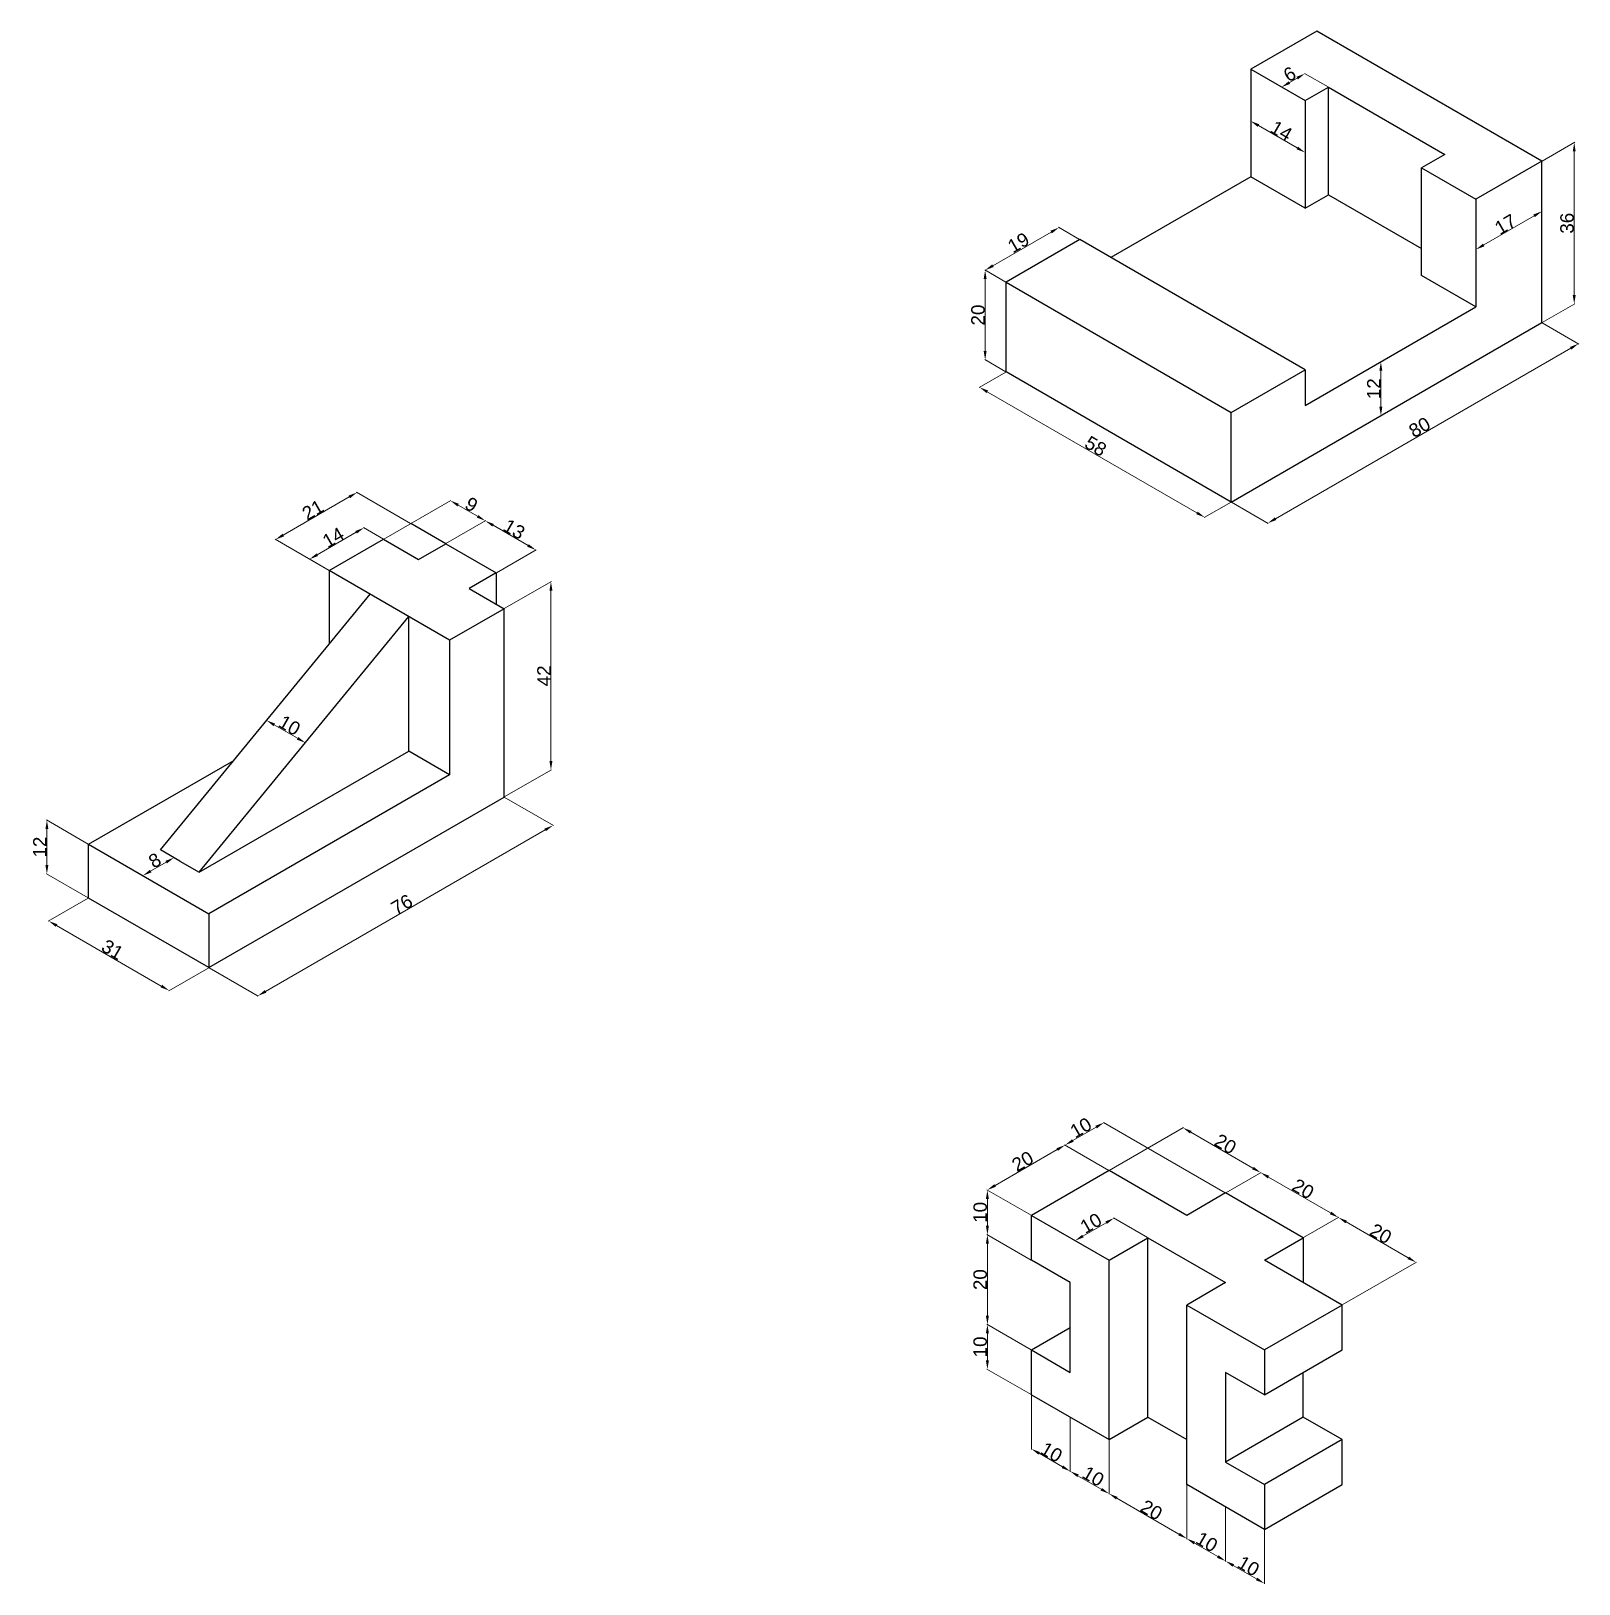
# Model space of a CAD drawing. Header units: millimetres. Extents: x -13 to 332, y -153 to 193.
import ezdxf

# ---------------------------------------------------------------- set-up
doc = ezdxf.new("R2010")
doc.units = ezdxf.units.MM
doc.header["$MEASUREMENT"] = 0
doc.layers.add('AM_5', color=3, linetype='Continuous', lineweight=15)
doc.styles.get("Standard").update_dxf_attribs({"font": 'arial.ttf'})
doc.dimstyles.new('AM_ANSI$0', dxfattribs={"dimtxt": 3, "dimasz": 2, "dimexe": 0.1, "dimexo": 0.05, "dimgap": 0.06, "dimtad": 1, "dimtoh": 1, "dimdec": 3, "dimzin": 9, "dimdsep": 46, "dimtxsty": 'Standard', "dimcen": 0, "dimclrd": 256, "dimclre": 256, "dimclrt": 2, "dimadec": 0, "dimazin": 2, "dimtp": 0.1, "dimtm": 0.1, "dimtfac": 0.71, "dimtdec": 3, "dimtofl": 0, "dimtmove": 0, "dimatfit": 3, "dimfxl": 1, "dimtolj": 1, "dimtzin": 7, "dimlwd": -1, "dimlwe": -1, "dimarcsym": 1})

# ---------------------------------------------------------------- blocks, each defined once
blk = doc.blocks.new('*D5')
at = {"layer": 'AM_5', "transparency": 16777216}
for p, q in [((-0.05, 12.03), (-9.38, 17.41)), ((-9.28, 7.36), (-9.28, 15.36)), ((-0.05, 0.03), (-9.38, 5.41))]:
    blk.add_line(p, q, dxfattribs=at)
for points in [[(-9.61, 15.36), (-8.94, 15.36), (-9.28, 17.36)], [(-9.61, 7.36), (-8.94, 7.36), (-9.28, 5.36)]]:
    blk.add_solid(points, dxfattribs=at)
at = {"layer": 'Defpoints', "color": 0, "transparency": 16777216}
for p in [(-9.28, 17.36), (0, 12), (0, 0)]:
    blk.add_point(p, dxfattribs=at)
at = {"layer": 'AM_5', "color": 2, "transparency": 16777216, "insert": (-10.84, 11.36), "char_height": 3, "attachment_point": 5, "rotation": 90}
blk.add_mtext('\\A1;12', dxfattribs=at)
blk = doc.blocks.new('*D6')
at = {"layer": 'AM_5', "transparency": 16777216}
for p, q in [((-0.05, -0.03), (-8.97, -5.18)), ((-7.14, -6.12), (16.24, -19.62)), ((26.8, -15.53), (17.88, -20.68))]:
    blk.add_line(p, q, dxfattribs=at)
for points in [[(-6.97, -5.83), (-7.31, -6.41), (-8.87, -5.12)], [(16.41, -19.33), (16.08, -19.91), (17.98, -20.62)]]:
    blk.add_solid(points, dxfattribs=at)
at = {"layer": 'Defpoints', "color": 0, "transparency": 16777216}
for p in [(0, 0), (26.85, -15.5), (17.98, -20.62)]:
    blk.add_point(p, dxfattribs=at)
at = {"layer": 'AM_5', "color": 2, "transparency": 16777216, "insert": (5.35, -11.49), "char_height": 3, "attachment_point": 5, "rotation": 330}
blk.add_mtext('\\A1;31', dxfattribs=at)
blk = doc.blocks.new('*D7')
at = {"layer": 'AM_5', "transparency": 16777216}
for p, q in [((92.71, 22.47), (103.69, 16.14)), ((39.5, -20.81), (101.85, 15.19)), ((26.9, -15.53), (37.87, -21.86))]:
    blk.add_line(p, q, dxfattribs=at)
for points in [[(101.69, 15.48), (102.02, 14.91), (103.59, 16.19)], [(39.33, -20.52), (39.67, -21.09), (37.77, -21.81)]]:
    blk.add_solid(points, dxfattribs=at)
at = {"layer": 'Defpoints', "color": 0, "transparency": 16777216}
for p in [(92.66, 22.5), (103.59, 16.19), (26.85, -15.5)]:
    blk.add_point(p, dxfattribs=at)
at = {"layer": 'AM_5', "color": 2, "transparency": 16777216, "insert": (69.88, -1.43), "char_height": 3, "attachment_point": 5, "rotation": 30}
blk.add_mtext('\\A1;76', dxfattribs=at)
blk = doc.blocks.new('*D8')
at = {"layer": 'AM_5', "transparency": 16777216}
for p, q in [((92.71, 64.53), (103.23, 70.6)), ((103.13, 30.54), (103.13, 68.54)), ((92.71, 22.53), (103.23, 28.6))]:
    blk.add_line(p, q, dxfattribs=at)
for points in [[(102.8, 68.54), (103.46, 68.54), (103.13, 70.54)], [(102.8, 30.54), (103.46, 30.54), (103.13, 28.54)]]:
    blk.add_solid(points, dxfattribs=at)
at = {"layer": 'Defpoints', "color": 0, "transparency": 16777216}
for p in [(103.13, 70.54), (92.66, 64.5), (92.66, 22.5)]:
    blk.add_point(p, dxfattribs=at)
at = {"layer": 'AM_5', "color": 2, "transparency": 16777216, "insert": (101.57, 49.54), "char_height": 3, "attachment_point": 5, "rotation": 90}
blk.add_mtext('\\A1;42', dxfattribs=at)
blk = doc.blocks.new('*D9')
at = {"layer": 'AM_5', "transparency": 16777216}
for p, q in [((79.72, 79.03), (88.6, 84.15)), ((90.23, 83.1), (98.03, 78.6)), ((90.98, 72.53), (99.86, 77.65))]:
    blk.add_line(p, q, dxfattribs=at)
for points in [[(90.4, 83.38), (90.07, 82.81), (88.5, 84.1)], [(98.19, 78.88), (97.86, 78.31), (99.76, 77.6)]]:
    blk.add_solid(points, dxfattribs=at)
at = {"layer": 'Defpoints', "color": 0, "transparency": 16777216}
for p in [(79.67, 79), (99.76, 77.6), (90.93, 72.5)]:
    blk.add_point(p, dxfattribs=at)
at = {"layer": 'AM_5', "color": 2, "transparency": 16777216, "insert": (94.93, 82.23), "char_height": 3, "attachment_point": 5, "rotation": 330}
blk.add_mtext('\\A1;13', dxfattribs=at)
blk = doc.blocks.new('*D10')
at = {"layer": 'AM_5', "transparency": 16777216}
for p, q in [((65.87, 80.03), (80.81, 88.65)), ((82.44, 87.6), (86.77, 85.1))]:
    blk.add_line(p, q, dxfattribs=at)
for points in [[(82.6, 87.88), (82.27, 87.31), (80.71, 88.6)], [(86.94, 85.38), (86.6, 84.81), (88.5, 84.1)]]:
    blk.add_solid(points, dxfattribs=at)
at = {"layer": 'Defpoints', "color": 0, "transparency": 16777216}
for p in [(88.5, 84.1), (65.82, 80), (73.61, 75.5)]:
    blk.add_point(p, dxfattribs=at)
at = {"layer": 'AM_5', "color": 2, "transparency": 16777216, "insert": (85.4, 87.72), "char_height": 3, "attachment_point": 5, "rotation": 330}
blk.add_mtext('\\A1;9', dxfattribs=at)
blk = doc.blocks.new('*D11')
at = {"layer": 'AM_5', "transparency": 16777216}
for p, q in [((51.03, 76.54), (59.69, 81.54)), ((65.77, 80.03), (61.32, 82.6)), ((53.64, 73.03), (49.2, 75.6))]:
    blk.add_line(p, q, dxfattribs=at)
for points in [[(59.52, 81.83), (59.86, 81.25), (61.42, 82.54)], [(50.86, 76.83), (51.2, 76.25), (49.3, 75.54)]]:
    blk.add_solid(points, dxfattribs=at)
at = {"layer": 'Defpoints', "color": 0, "transparency": 16777216}
for p in [(61.42, 82.54), (65.82, 80), (53.69, 73)]:
    blk.add_point(p, dxfattribs=at)
at = {"layer": 'AM_5', "color": 2, "transparency": 16777216, "insert": (54.58, 80.39), "char_height": 3, "attachment_point": 5, "rotation": 30}
blk.add_mtext('\\A1;14', dxfattribs=at)
blk = doc.blocks.new('*D12')
at = {"layer": 'AM_5', "transparency": 16777216}
for p, q in [((71.83, 83.53), (59.79, 90.48)), ((43.44, 80.92), (58.16, 89.42)), ((53.64, 73.03), (41.61, 79.98))]:
    blk.add_line(p, q, dxfattribs=at)
for points in [[(58, 89.71), (58.33, 89.13), (59.89, 90.42)], [(43.27, 81.21), (43.61, 80.63), (41.71, 79.92)]]:
    blk.add_solid(points, dxfattribs=at)
at = {"layer": 'Defpoints', "color": 0, "transparency": 16777216}
for p in [(59.89, 90.42), (71.88, 83.5), (53.69, 73)]:
    blk.add_point(p, dxfattribs=at)
at = {"layer": 'AM_5', "color": 2, "transparency": 16777216, "insert": (50.02, 86.53), "char_height": 3, "attachment_point": 5, "rotation": 30}
blk.add_mtext('\\A1;21', dxfattribs=at)
blk = doc.blocks.new('*D13')
at = {"layer": 'AM_5', "transparency": 16777216}
for p, q in [((39.44, 39.29), (39.77, 39.69)), ((41.43, 38.61), (46.63, 35.61)), ((48.1, 34.29), (48.43, 34.69))]:
    blk.add_line(p, q, dxfattribs=at)
for points in [[(41.6, 38.9), (41.27, 38.32), (39.7, 39.61)], [(46.8, 35.9), (46.46, 35.32), (48.36, 34.61)]]:
    blk.add_solid(points, dxfattribs=at)
at = {"layer": 'Defpoints', "color": 0, "transparency": 16777216}
for p in [(39.4, 39.25), (48.06, 34.25), (48.36, 34.61)]:
    blk.add_point(p, dxfattribs=at)
at = {"layer": 'AM_5', "color": 2, "transparency": 16777216, "insert": (44.83, 38.49), "char_height": 3, "attachment_point": 5, "rotation": 330}
blk.add_mtext('\\A1;10', dxfattribs=at)
blk = doc.blocks.new('*D14')
at = {"layer": 'AM_5', "transparency": 16777216}
for p, q in [((17.32, 8), (13.86, 6)), ((20.3, 8.28), (18.95, 9.06)), ((13.37, 4.28), (12.03, 5.06))]:
    blk.add_line(p, q, dxfattribs=at)
for points in [[(17.16, 8.29), (17.49, 7.71), (19.05, 9)], [(13.69, 6.29), (14.03, 5.71), (12.13, 5)]]:
    blk.add_solid(points, dxfattribs=at)
at = {"layer": 'Defpoints', "color": 0, "transparency": 16777216}
for p in [(20.35, 8.25), (12.13, 5), (13.42, 4.25)]:
    blk.add_point(p, dxfattribs=at)
at = {"layer": 'AM_5', "color": 2, "transparency": 16777216, "insert": (14.79, 8.38), "char_height": 3, "attachment_point": 5, "rotation": 30}
blk.add_mtext('\\A1;8', dxfattribs=at)
blk = doc.blocks.new('*D15')
at = {"layer": 'AM_5', "transparency": 16777216}
for p, q in [((204.58, 137.31), (199.87, 140.03)), ((199.97, 121.97), (199.97, 137.97)), ((204.58, 117.31), (199.87, 120.03))]:
    blk.add_line(p, q, dxfattribs=at)
for points in [[(199.63, 137.97), (200.3, 137.97), (199.97, 139.97)], [(199.63, 121.97), (200.3, 121.97), (199.97, 119.97)]]:
    blk.add_solid(points, dxfattribs=at)
at = {"layer": 'Defpoints', "color": 0, "transparency": 16777216}
for p in [(199.97, 139.97), (204.63, 137.28), (204.63, 117.28)]:
    blk.add_point(p, dxfattribs=at)
at = {"layer": 'AM_5', "color": 2, "transparency": 16777216, "insert": (198.38, 129.97), "char_height": 3, "attachment_point": 5, "rotation": 90}
blk.add_mtext('\\A1;20', dxfattribs=at)
blk = doc.blocks.new('*D16')
at = {"layer": 'AM_5', "transparency": 16777216}
for p, q in [((221.03, 146.81), (216.32, 149.53)), ((201.7, 140.97), (214.69, 148.47)), ((204.58, 137.31), (199.87, 140.03))]:
    blk.add_line(p, q, dxfattribs=at)
for points in [[(214.52, 148.76), (214.86, 148.18), (216.42, 149.47)], [(201.53, 141.26), (201.87, 140.68), (199.97, 139.97)]]:
    blk.add_solid(points, dxfattribs=at)
at = {"layer": 'Defpoints', "color": 0, "transparency": 16777216}
for p in [(216.42, 149.47), (221.08, 146.78), (204.63, 137.28)]:
    blk.add_point(p, dxfattribs=at)
at = {"layer": 'AM_5', "color": 2, "transparency": 16777216, "insert": (207.4, 146.1), "char_height": 3, "attachment_point": 5, "rotation": 30}
blk.add_mtext('\\A1;19', dxfattribs=at)
blk = doc.blocks.new('*D17')
at = {"layer": 'AM_5', "transparency": 16777216}
for p, q in [((204.58, 117.25), (198.61, 113.81)), ((247.21, 85.86), (200.44, 112.86)), ((254.81, 88.25), (248.84, 84.81))]:
    blk.add_line(p, q, dxfattribs=at)
for points in [[(200.61, 113.15), (200.28, 112.58), (198.71, 113.86)], [(247.38, 86.15), (247.04, 85.58), (248.94, 84.86)]]:
    blk.add_solid(points, dxfattribs=at)
at = {"layer": 'Defpoints', "color": 0, "transparency": 16777216}
for p in [(204.63, 117.28), (198.71, 113.86), (254.86, 88.28)]:
    blk.add_point(p, dxfattribs=at)
at = {"layer": 'AM_5', "color": 2, "transparency": 16777216, "insert": (224.62, 100.74), "char_height": 3, "attachment_point": 5, "rotation": 330}
blk.add_mtext('\\A1;58', dxfattribs=at)
blk = doc.blocks.new('*D18')
at = {"layer": 'AM_5', "transparency": 16777216}
for p, q in [((324.19, 128.25), (332.39, 123.51)), ((264.74, 84.57), (330.56, 122.57)), ((254.91, 88.25), (263.11, 83.51))]:
    blk.add_line(p, q, dxfattribs=at)
for points in [[(330.4, 122.86), (330.73, 122.28), (332.29, 123.57)], [(264.58, 84.86), (264.91, 84.28), (263.01, 83.57)]]:
    blk.add_solid(points, dxfattribs=at)
at = {"layer": 'Defpoints', "color": 0, "transparency": 16777216}
for p in [(324.14, 128.28), (332.29, 123.57), (254.86, 88.28)]:
    blk.add_point(p, dxfattribs=at)
at = {"layer": 'AM_5', "color": 2, "transparency": 16777216, "insert": (296.86, 104.95), "char_height": 3, "attachment_point": 5, "rotation": 30}
blk.add_mtext('\\A1;80', dxfattribs=at)
blk = doc.blocks.new('*D19')
at = {"layer": 'AM_5', "transparency": 16777216}
for p, q in [((324.19, 164.31), (331.44, 168.49)), ((331.34, 134.44), (331.34, 166.44)), ((324.19, 128.31), (331.44, 132.49))]:
    blk.add_line(p, q, dxfattribs=at)
for points in [[(331.01, 166.44), (331.67, 166.44), (331.34, 168.44)], [(331.01, 134.44), (331.67, 134.44), (331.34, 132.44)]]:
    blk.add_solid(points, dxfattribs=at)
at = {"layer": 'Defpoints', "color": 0, "transparency": 16777216}
for p in [(331.34, 168.44), (324.14, 164.28), (324.14, 128.28)]:
    blk.add_point(p, dxfattribs=at)
at = {"layer": 'AM_5', "color": 2, "transparency": 16777216, "insert": (329.75, 150.44), "char_height": 3, "attachment_point": 5, "rotation": 90}
blk.add_mtext('\\A1;36', dxfattribs=at)
blk = doc.blocks.new('*D20')
at = {"layer": 'AM_5', "transparency": 16777216}
for p, q in [((259.19, 172.84), (259.19, 173.32)), ((260.92, 172.21), (269.58, 167.21)), ((271.31, 165.84), (271.31, 166.32))]:
    blk.add_line(p, q, dxfattribs=at)
for points in [[(261.09, 172.49), (260.75, 171.92), (259.19, 173.21)], [(269.75, 167.49), (269.41, 166.92), (271.31, 166.21)]]:
    blk.add_solid(points, dxfattribs=at)
at = {"layer": 'Defpoints', "color": 0, "transparency": 16777216}
for p in [(259.19, 172.78), (271.31, 166.21), (271.31, 165.78)]:
    blk.add_point(p, dxfattribs=at)
at = {"layer": 'AM_5', "color": 2, "transparency": 16777216, "insert": (266.03, 171.06), "char_height": 3, "attachment_point": 5, "rotation": 330}
blk.add_mtext('\\A1;14', dxfattribs=at)
blk = doc.blocks.new('*D21')
at = {"layer": 'AM_5', "transparency": 16777216}
for p, q in [((276.46, 180.81), (271.19, 183.85)), ((267.82, 181.79), (269.56, 182.79))]:
    blk.add_line(p, q, dxfattribs=at)
for points in [[(269.39, 183.08), (269.72, 182.5), (271.29, 183.79)], [(267.66, 182.08), (267.99, 181.5), (266.09, 180.79)]]:
    blk.add_solid(points, dxfattribs=at)
at = {"layer": 'Defpoints', "color": 0, "transparency": 16777216}
for p in [(271.29, 183.79), (276.51, 180.78), (271.31, 177.78)]:
    blk.add_point(p, dxfattribs=at)
at = {"layer": 'AM_5', "color": 2, "transparency": 16777216, "insert": (267.89, 183.67), "char_height": 3, "attachment_point": 5, "rotation": 30}
blk.add_mtext('\\A1;6', dxfattribs=at)
blk = doc.blocks.new('*D23')
at = {"layer": 'AM_5', "transparency": 16777216}
for p, q in [((288.83, 119.89), (288.12, 119.48)), ((288.22, 117.54), (288.22, 109.54)), ((288.83, 107.89), (288.12, 107.48))]:
    blk.add_line(p, q, dxfattribs=at)
for points in [[(287.88, 117.54), (288.55, 117.54), (288.22, 119.54)], [(287.88, 109.54), (288.55, 109.54), (288.22, 107.54)]]:
    blk.add_solid(points, dxfattribs=at)
at = {"layer": 'Defpoints', "color": 0, "transparency": 16777216}
for p in [(288.88, 119.92), (288.22, 107.54), (288.88, 107.92)]:
    blk.add_point(p, dxfattribs=at)
at = {"layer": 'AM_5', "color": 2, "transparency": 16777216, "insert": (286.65, 113.54), "char_height": 3, "attachment_point": 5, "rotation": 90}
blk.add_mtext('\\A1;12', dxfattribs=at)
blk = doc.blocks.new('*D24')
at = {"layer": 'AM_5', "transparency": 16777216}
for p, q in [((324.14, 152.34), (324.14, 153.2)), ((311.15, 145.59), (322.41, 152.09)), ((309.42, 143.84), (309.42, 144.7))]:
    blk.add_line(p, q, dxfattribs=at)
for points in [[(322.24, 152.38), (322.57, 151.8), (324.14, 153.09)], [(310.98, 145.88), (311.32, 145.3), (309.42, 144.59)]]:
    blk.add_solid(points, dxfattribs=at)
at = {"layer": 'Defpoints', "color": 0, "transparency": 16777216}
for p in [(324.14, 153.09), (324.14, 152.28), (309.42, 143.78)]:
    blk.add_point(p, dxfattribs=at)
at = {"layer": 'AM_5', "color": 2, "transparency": 16777216, "insert": (316, 150.19), "char_height": 3, "attachment_point": 5, "rotation": 30}
blk.add_mtext('\\A1;17', dxfattribs=at)
blk = doc.blocks.new('*D25')
at = {"layer": 'AM_5', "transparency": 16777216}
for p, q in [((227.65, -60.71), (244.2, -51.15)), ((245.84, -52.21), (259.69, -60.21))]:
    blk.add_line(p, q, dxfattribs=at)
for points in [[(246, -51.92), (245.67, -52.5), (244.1, -51.21)], [(259.86, -59.92), (259.53, -60.5), (261.42, -61.21)]]:
    blk.add_solid(points, dxfattribs=at)
at = {"layer": 'Defpoints', "color": 0, "transparency": 16777216}
for p in [(227.6, -60.74), (261.42, -61.21), (244.92, -70.74)]:
    blk.add_point(p, dxfattribs=at)
at = {"layer": 'AM_5', "color": 2, "transparency": 16777216, "insert": (253.56, -54.83), "char_height": 3, "attachment_point": 5, "rotation": 330}
blk.add_mtext('\\A1;20', dxfattribs=at)
blk = doc.blocks.new('*D27')
at = {"layer": 'AM_5', "transparency": 16777216}
for p, q in [((253.63, -65.71), (261.52, -61.15)), ((263.16, -62.21), (277.01, -70.21)), ((270.95, -75.71), (278.84, -71.15))]:
    blk.add_line(p, q, dxfattribs=at)
for points in [[(263.32, -61.92), (262.99, -62.5), (261.42, -61.21)], [(277.18, -69.92), (276.85, -70.5), (278.74, -71.21)]]:
    blk.add_solid(points, dxfattribs=at)
at = {"layer": 'Defpoints', "color": 0, "transparency": 16777216}
for p in [(253.58, -65.74), (278.74, -71.21), (270.9, -75.74)]:
    blk.add_point(p, dxfattribs=at)
at = {"layer": 'AM_5', "color": 2, "transparency": 16777216, "insert": (270.88, -64.83), "char_height": 3, "attachment_point": 5, "rotation": 330}
blk.add_mtext('\\A1;20', dxfattribs=at)
blk = doc.blocks.new('*D28')
at = {"layer": 'AM_5', "transparency": 16777216}
for p, q in [((280.48, -72.21), (294.33, -80.21)), ((279.61, -90.71), (296.17, -81.15))]:
    blk.add_line(p, q, dxfattribs=at)
for points in [[(280.64, -71.92), (280.31, -72.5), (278.74, -71.21)], [(294.5, -79.92), (294.17, -80.5), (296.07, -81.21)]]:
    blk.add_solid(points, dxfattribs=at)
at = {"layer": 'Defpoints', "color": 0, "transparency": 16777216}
for p in [(262.24, -80.74), (296.07, -81.21), (279.56, -90.74)]:
    blk.add_point(p, dxfattribs=at)
at = {"layer": 'AM_5', "color": 2, "transparency": 16777216, "insert": (288.2, -74.83), "char_height": 3, "attachment_point": 5, "rotation": 330}
blk.add_mtext('\\A1;20', dxfattribs=at)
blk = doc.blocks.new('*D29')
at = {"layer": 'AM_5', "transparency": 16777216}
for p, q in [((227.55, -60.71), (217.69, -55.02)), ((202.2, -64.07), (216.05, -56.07)), ((210.23, -70.71), (200.37, -65.02))]:
    blk.add_line(p, q, dxfattribs=at)
for points in [[(215.89, -55.78), (216.22, -56.36), (217.79, -55.07)], [(202.03, -63.78), (202.37, -64.36), (200.47, -65.07)]]:
    blk.add_solid(points, dxfattribs=at)
at = {"layer": 'Defpoints', "color": 0, "transparency": 16777216}
for p in [(217.79, -55.07), (227.6, -60.74), (210.28, -70.74)]:
    blk.add_point(p, dxfattribs=at)
at = {"layer": 'AM_5', "color": 2, "transparency": 16777216, "insert": (208.33, -58.69), "char_height": 3, "attachment_point": 5, "rotation": 30}
blk.add_mtext('\\A1;20', dxfattribs=at)
blk = doc.blocks.new('*D30')
at = {"layer": 'AM_5', "transparency": 16777216}
for p, q in [((221.76, -75.37), (226.96, -72.37)), ((236.21, -75.71), (228.59, -71.31))]:
    blk.add_line(p, q, dxfattribs=at)
for points in [[(226.79, -72.08), (227.12, -72.65), (228.69, -71.37)], [(221.59, -75.08), (221.93, -75.65), (220.03, -76.37)]]:
    blk.add_solid(points, dxfattribs=at)
at = {"layer": 'Defpoints', "color": 0, "transparency": 16777216}
for p in [(228.69, -71.37), (236.26, -75.74), (227.6, -80.74)]:
    blk.add_point(p, dxfattribs=at)
at = {"layer": 'AM_5', "color": 2, "transparency": 16777216, "insert": (223.56, -72.49), "char_height": 3, "attachment_point": 5, "rotation": 30}
blk.add_mtext('\\A1;10', dxfattribs=at)
blk = doc.blocks.new('*D31')
at = {"layer": 'AM_5', "transparency": 16777216}
for p, q in [((219.52, -54.07), (224.72, -51.07)), ((253.53, -65.71), (226.35, -50.02))]:
    blk.add_line(p, q, dxfattribs=at)
for points in [[(224.55, -50.78), (224.88, -51.36), (226.45, -50.07)], [(219.35, -53.78), (219.69, -54.36), (217.79, -55.07)]]:
    blk.add_solid(points, dxfattribs=at)
at = {"layer": 'Defpoints', "color": 0, "transparency": 16777216}
for p in [(226.45, -50.07), (253.58, -65.74), (244.92, -70.74)]:
    blk.add_point(p, dxfattribs=at)
at = {"layer": 'AM_5', "color": 2, "transparency": 16777216, "insert": (221.32, -51.19), "char_height": 3, "attachment_point": 5, "rotation": 30}
blk.add_mtext('\\A1;10', dxfattribs=at)
blk = doc.blocks.new('*D32')
at = {"layer": 'AM_5', "transparency": 16777216}
for p, q in [((210.28, -110.8), (210.28, -122.91)), ((218.94, -115.8), (218.94, -127.91)), ((212.01, -123.79), (217.21, -126.79))]:
    blk.add_line(p, q, dxfattribs=at)
for points in [[(212.18, -123.51), (211.85, -124.08), (210.28, -122.79)], [(217.37, -126.51), (217.04, -127.08), (218.94, -127.79)]]:
    blk.add_solid(points, dxfattribs=at)
at = {"layer": 'Defpoints', "color": 0, "transparency": 16777216}
for p in [(210.28, -110.74), (218.94, -115.74), (218.94, -127.79)]:
    blk.add_point(p, dxfattribs=at)
at = {"layer": 'AM_5', "color": 2, "transparency": 16777216, "insert": (214.76, -123.54), "char_height": 3, "attachment_point": 5, "rotation": 330}
blk.add_mtext('\\A1;10', dxfattribs=at)
blk = doc.blocks.new('*D33')
at = {"layer": 'AM_5', "transparency": 16777216}
for p, q in [((227.6, -120.8), (227.6, -132.91)), ((244.92, -130.8), (244.92, -142.91)), ((229.33, -133.79), (243.19, -141.79))]:
    blk.add_line(p, q, dxfattribs=at)
for points in [[(229.5, -133.51), (229.17, -134.08), (227.6, -132.79)], [(243.36, -141.51), (243.02, -142.08), (244.92, -142.79)]]:
    blk.add_solid(points, dxfattribs=at)
at = {"layer": 'Defpoints', "color": 0, "transparency": 16777216}
for p in [(227.6, -120.74), (244.92, -130.74), (244.92, -142.79)]:
    blk.add_point(p, dxfattribs=at)
at = {"layer": 'AM_5', "color": 2, "transparency": 16777216, "insert": (237.06, -136.42), "char_height": 3, "attachment_point": 5, "rotation": 330}
blk.add_mtext('\\A1;20', dxfattribs=at)
blk = doc.blocks.new('*D34')
at = {"layer": 'AM_5', "transparency": 16777216}
for p, q in [((210.23, -80.71), (200.37, -75.02)), ((200.47, -93.07), (200.47, -77.07)), ((210.23, -100.71), (200.37, -95.02))]:
    blk.add_line(p, q, dxfattribs=at)
for points in [[(200.13, -77.07), (200.8, -77.07), (200.47, -75.07)], [(200.13, -93.07), (200.8, -93.07), (200.47, -95.07)]]:
    blk.add_solid(points, dxfattribs=at)
at = {"layer": 'Defpoints', "color": 0, "transparency": 16777216}
for p in [(200.47, -75.07), (210.28, -80.74), (210.28, -100.74)]:
    blk.add_point(p, dxfattribs=at)
at = {"layer": 'AM_5', "color": 2, "transparency": 16777216, "insert": (198.87, -85.07), "char_height": 3, "attachment_point": 5, "rotation": 90}
blk.add_mtext('\\A1;20', dxfattribs=at)
blk = doc.blocks.new('*D35')
at = {"layer": 'AM_5', "transparency": 16777216}
for p, q in [((210.23, -70.71), (200.37, -65.02)), ((200.47, -73.07), (200.47, -67.07)), ((210.23, -80.71), (200.37, -75.02))]:
    blk.add_line(p, q, dxfattribs=at)
for points in [[(200.13, -67.07), (200.8, -67.07), (200.47, -65.07)], [(200.13, -73.07), (200.8, -73.07), (200.47, -75.07)]]:
    blk.add_solid(points, dxfattribs=at)
at = {"layer": 'Defpoints', "color": 0, "transparency": 16777216}
for p in [(200.47, -65.07), (210.28, -70.74), (210.28, -80.74)]:
    blk.add_point(p, dxfattribs=at)
at = {"layer": 'AM_5', "color": 2, "transparency": 16777216, "insert": (198.87, -70.07), "char_height": 3, "attachment_point": 5, "rotation": 90}
blk.add_mtext('\\A1;10', dxfattribs=at)
blk = doc.blocks.new('*D36')
at = {"layer": 'AM_5', "transparency": 16777216}
for p, q in [((210.23, -100.71), (200.37, -95.02)), ((200.47, -103.07), (200.47, -97.07)), ((210.23, -110.71), (200.37, -105.02))]:
    blk.add_line(p, q, dxfattribs=at)
for points in [[(200.13, -97.07), (200.8, -97.07), (200.47, -95.07)], [(200.13, -103.07), (200.8, -103.07), (200.47, -105.07)]]:
    blk.add_solid(points, dxfattribs=at)
at = {"layer": 'Defpoints', "color": 0, "transparency": 16777216}
for p in [(200.47, -95.07), (210.28, -100.74), (210.28, -110.74)]:
    blk.add_point(p, dxfattribs=at)
at = {"layer": 'AM_5', "color": 2, "transparency": 16777216, "insert": (198.87, -100.07), "char_height": 3, "attachment_point": 5, "rotation": 90}
blk.add_mtext('\\A1;10', dxfattribs=at)
blk = doc.blocks.new('*D37')
at = {"layer": 'AM_5', "transparency": 16777216}
for p, q in [((218.94, -115.8), (218.94, -127.91)), ((227.6, -120.8), (227.6, -132.91)), ((225.87, -131.79), (220.67, -128.79))]:
    blk.add_line(p, q, dxfattribs=at)
for points in [[(220.84, -128.51), (220.51, -129.08), (218.94, -127.79)], [(226.04, -131.51), (225.7, -132.08), (227.6, -132.79)]]:
    blk.add_solid(points, dxfattribs=at)
at = {"layer": 'Defpoints', "color": 0, "transparency": 16777216}
for p in [(218.94, -115.74), (227.6, -120.74), (218.94, -127.79)]:
    blk.add_point(p, dxfattribs=at)
at = {"layer": 'AM_5', "color": 2, "transparency": 16777216, "insert": (224.07, -128.92), "char_height": 3, "attachment_point": 5, "rotation": 330}
blk.add_mtext('\\A1;10', dxfattribs=at)
blk = doc.blocks.new('*D38')
at = {"layer": 'AM_5', "transparency": 16777216}
for p, q in [((244.92, -130.8), (244.92, -142.91)), ((253.58, -135.8), (253.58, -147.91)), ((246.65, -143.79), (251.85, -146.79))]:
    blk.add_line(p, q, dxfattribs=at)
for points in [[(246.82, -143.51), (246.49, -144.08), (244.92, -142.79)], [(252.02, -146.51), (251.68, -147.08), (253.58, -147.79)]]:
    blk.add_solid(points, dxfattribs=at)
at = {"layer": 'Defpoints', "color": 0, "transparency": 16777216}
for p in [(244.92, -130.74), (253.58, -135.74), (253.58, -147.79)]:
    blk.add_point(p, dxfattribs=at)
at = {"layer": 'AM_5', "color": 2, "transparency": 16777216, "insert": (249.4, -143.54), "char_height": 3, "attachment_point": 5, "rotation": 330}
blk.add_mtext('\\A1;10', dxfattribs=at)
blk = doc.blocks.new('*D39')
at = {"layer": 'AM_5', "transparency": 16777216}
for p, q in [((253.58, -135.8), (253.58, -147.91)), ((262.24, -140.8), (262.24, -152.91)), ((260.51, -151.79), (255.31, -148.79))]:
    blk.add_line(p, q, dxfattribs=at)
for points in [[(255.48, -148.51), (255.15, -149.08), (253.58, -147.79)], [(260.68, -151.51), (260.34, -152.08), (262.24, -152.79)]]:
    blk.add_solid(points, dxfattribs=at)
at = {"layer": 'Defpoints', "color": 0, "transparency": 16777216}
for p in [(253.58, -135.74), (262.24, -140.74), (253.58, -147.79)]:
    blk.add_point(p, dxfattribs=at)
at = {"layer": 'AM_5', "color": 2, "transparency": 16777216, "insert": (258.71, -148.92), "char_height": 3, "attachment_point": 5, "rotation": 330}
blk.add_mtext('\\A1;10', dxfattribs=at)

msp = doc.modelspace()

# ---------------------------------------------------------------- linework, layer by layer
for p, q in [((273.91, 193.2796), (259.1876, 184.7796)), ((324.1395, 164.2796), (273.91, 193.2796)), ((259.1876, 184.7796), (271.312, 177.7796)), ((259.1876, 184.7796), (259.1876, 160.7796)), ((271.312, 177.7796), (276.5081, 180.7796)), ((276.5081, 180.7796), (302.4889, 165.7796)), ((276.5081, 156.7796), (276.5081, 180.7796)), ((271.312, 177.7796), (271.312, 153.7796)), ((302.4889, 165.7796), (297.2927, 162.7796)), ((297.2927, 138.7796), (297.2927, 162.7796)), ((297.2927, 162.7796), (309.4171, 155.7796)), ((324.1395, 164.2796), (309.4171, 155.7796)), ((324.1395, 128.2796), (324.1395, 164.2796)), ((259.1876, 160.7796), (228.0107, 142.7796)), ((271.312, 153.7796), (259.1876, 160.7796)), ((271.312, 153.7796), (276.5081, 156.7796)), ((276.5081, 156.7796), (297.2927, 144.7796)), ((309.4171, 155.7796), (309.4171, 131.7796)), ((221.0825, 146.7796), (204.628, 137.2796)), ((271.312, 117.7796), (221.0825, 146.7796)), ((309.4171, 131.7796), (297.2927, 138.7796)), ((204.628, 117.2796), (204.628, 137.2796)), ((204.628, 137.2796), (254.8575, 108.2796)), ((271.312, 109.7796), (309.4171, 131.7796)), ((254.8575, 88.2796), (324.1395, 128.2796)), ((254.8575, 108.2796), (271.312, 117.7796)), ((271.312, 117.7796), (271.312, 109.7796)), ((254.8575, 88.2796), (204.628, 117.2796)), ((254.8575, 88.2796), (254.8575, 108.2796)), ((53.6936, 73), (65.8179, 80)), ((65.8179, 80), (73.6122, 75.5)), ((73.6122, 75.5), (79.6743, 79)), ((79.6743, 79), (90.9327, 72.5)), ((80.5404, 57.5), (53.6936, 73)), ((53.6936, 73), (53.6936, 56.6667)), ((90.9327, 72.5), (84.8705, 69)), ((90.9327, 72.5), (90.9327, 65.5)), ((16.0215, 10.75), (62.7868, 67.75)), ((84.8705, 69), (92.6647, 64.5)), ((24.6817, 5.75), (71.4471, 62.75)), ((71.4471, 32.75), (71.4471, 62.75)), ((92.6647, 64.5), (80.5404, 57.5)), ((92.6647, 22.5), (92.6647, 64.5)), ((80.5404, 57.5), (80.5404, 27.5)), ((24.6817, 5.75), (71.4471, 32.75)), ((80.5404, 27.5), (71.4471, 32.75)), ((0, 12), (32.3894, 30.7)), ((80.5404, 27.5), (26.8468, -3.5)), ((26.8468, -15.5), (92.6647, 22.5)), ((0, 0), (0, 12)), ((0, 12), (26.8468, -3.5)), ((20.3516, 8.25), (16.0215, 10.75)), ((20.3516, 8.25), (24.6817, 5.75)), ((26.8468, -15.5), (0, 0)), ((26.8468, -3.5), (26.8468, -15.5)), ((227.6004, -60.7388), (210.2799, -70.7388)), ((244.9209, -70.7388), (227.6004, -60.7388)), ((253.5812, -65.7388), (244.9209, -70.7388)), ((270.9017, -75.7388), (253.5812, -65.7388)), ((210.2799, -80.7388), (210.2799, -70.7388)), ((210.2799, -70.7388), (227.6004, -80.7388)), ((227.6004, -80.7388), (236.2607, -75.7388)), ((236.2607, -75.7388), (253.5812, -85.7388)), ((236.2607, -115.7388), (236.2607, -75.7388)), ((262.2414, -80.7388), (270.9017, -75.7388)), ((270.9017, -75.7388), (270.9017, -85.7388)), ((218.9402, -85.7388), (210.2799, -80.7388)), ((227.6004, -120.7388), (227.6004, -80.7388)), ((279.5619, -90.7388), (262.2414, -80.7388)), ((218.9402, -105.7388), (218.9402, -85.7388)), ((253.5812, -85.7388), (244.9209, -90.7388)), ((244.9209, -90.7388), (262.2414, -100.7388)), ((244.9209, -130.7388), (244.9209, -90.7388)), ((279.5619, -90.7388), (262.2414, -100.7388)), ((279.5619, -100.7388), (279.5619, -90.7388)), ((210.2799, -100.7388), (218.9402, -95.7388)), ((210.2799, -110.7388), (210.2799, -100.7388)), ((210.2799, -100.7388), (218.9402, -105.7388)), ((262.2414, -100.7388), (262.2414, -110.7388)), ((262.2414, -110.7388), (279.5619, -100.7388)), ((262.2414, -110.7388), (253.5812, -105.7388)), ((253.5812, -105.7388), (253.5812, -125.7388)), ((270.9017, -115.7388), (270.9017, -105.7388)), ((210.2799, -110.7388), (227.6004, -120.7388)), ((227.6004, -120.7388), (236.2607, -115.7388)), ((236.2607, -115.7388), (244.9209, -120.7388)), ((270.9017, -115.7388), (253.5812, -125.7388)), ((279.5619, -120.7388), (270.9017, -115.7388)), ((279.5619, -120.7388), (262.2414, -130.7388)), ((279.5619, -130.7388), (279.5619, -120.7388)), ((253.5812, -125.7388), (262.2414, -130.7388)), ((262.2414, -140.7388), (244.9209, -130.7388)), ((262.2414, -130.7388), (262.2414, -140.7388)), ((262.2414, -140.7388), (279.5619, -130.7388))]:
    msp.add_line(p, q)
at = {"color": 3}
msp.add_line((79.6743, 79), (71.8801, 83.5), dxfattribs=at)

# ---------------------------------------------------------------- dimensions: what is measured, and where the dimension line sits
at = {"layer": 'AM_5'}
for p1, p2, distance, override, picture, middle in [((271.312, 177.7796), (276.5081, 180.7796), 5.2198, {"dimse1": 1}, '*D21', (267.8944, 183.6718)), ((65.8179, 80), (73.6122, 75.5), 14.8883, {"dimse2": 1}, '*D10', (85.3992, 87.7242)), ((244.9209, -70.7388), (253.5812, -65.7388), 27.1341, {"dimse1": 1}, '*D31', (221.3211, -51.1945)), ((227.6004, -60.7388), (244.9209, -70.7388), 16.5032, {"dimpost": '', "dimse2": 1}, '*D25', (253.5597, -54.8323)), ((227.6004, -80.7388), (236.2607, -75.7388), 7.5735, {"dimse1": 1}, '*D30', (223.5611, -72.4878)), ((262.2414, -80.7388), (279.5619, -90.7388), 16.5032, {"dimse1": 1}, '*D28', (288.2007, -74.8323))]:
    dim = msp.add_aligned_dim(p1=p1, p2=p2, distance=distance, dimstyle='AM_ANSI$0', override=override, dxfattribs=at)
    dim.commit()
    dim.dimension.update_dxf_attribs({"geometry": picture, "text_midpoint": middle})
for p1, p2, distance, picture, middle in [((259.1876, 172.7796), (271.312, 165.7796), 0.3693, '*D20', (266.0329, 171.0623)), ((309.4171, 143.7796), (324.1395, 152.2796), 0.699, '*D24', (315.9952, 150.1931)), ((204.628, 137.2796), (221.0825, 146.7796), 4.6608, '*D16', (207.3986, 146.099)), ((254.8575, 88.2796), (324.1395, 128.2796), -8.1548, '*D18', (296.8574, 104.9499)), ((254.8575, 88.2796), (204.628, 117.2796), 5.9158, '*D17', (224.6228, 100.7426)), ((53.6936, 73), (71.8801, 83.5), 11.9861, '*D12', (50.0177, 86.5265)), ((53.6936, 73), (65.8179, 80), 4.3953, '*D11', (54.5774, 80.394)), ((79.6743, 79), (90.9327, 72.5), 8.8261, '*D9', (94.926, 82.2251)), ((39.4042, 39.25), (48.0644, 34.25), 0.4638, '*D13', (44.8283, 38.4919)), ((26.8468, -15.5), (92.6647, 22.5), -10.9214, '*D7', (69.8813, -1.427)), ((20.3516, 8.25), (13.4234, 4.25), -1.2969, '*D14', (14.7947, 8.3772)), ((0, 0), (26.8468, -15.5), -8.8713, '*D6', (5.3485, -11.4925)), ((210.2799, -70.7388), (227.6004, -60.7388), 9.8136, '*D29', (208.3307, -58.6945)), ((253.5812, -65.7388), (270.9017, -75.7388), 7.8429, '*D27', (270.8802, -64.8323)), ((227.6004, -120.7388), (218.9402, -115.7388), 10.4399, '*D37', (224.0661, -128.9153)), ((227.6004, -120.7388), (244.9209, -130.7388), -10.4399, '*D33', (237.0565, -136.4153)), ((262.2414, -140.7388), (253.5812, -135.7388), 10.4399, '*D39', (258.7072, -148.9153))]:
    dim = msp.add_aligned_dim(p1=p1, p2=p2, distance=distance, dimstyle='AM_ANSI$0', dxfattribs=at)
    dim.commit()
    dim.dimension.update_dxf_attribs({"geometry": picture, "text_midpoint": middle})
for base, p1, p2, picture, middle in [((331.3394, 168.4365), (324.1395, 128.2796), (324.1395, 164.2796), '*D19', (329.7466, 150.4365)), ((199.9672, 139.9705), (204.628, 117.2796), (204.628, 137.2796), '*D15', (198.3755, 129.9705)), ((288.2151, 107.5387), (288.8796, 119.9223), (288.8796, 107.9223), '*D23', (286.649, 113.5387)), ((103.1314, 70.543), (92.6647, 22.5), (92.6647, 64.5), '*D8', (101.5653, 49.543)), ((200.4663, -65.073), (210.2799, -80.7388), (210.2799, -70.7388), '*D35', (198.8746, -70.073)), ((200.4663, -75.073), (210.2799, -100.7388), (210.2799, -80.7388), '*D34', (198.8746, -85.073)), ((200.4663, -95.073), (210.2799, -110.7388), (210.2799, -100.7388), '*D36', (198.8746, -100.073))]:
    dim = msp.add_linear_dim(base=base, p1=p1, p2=p2, angle=90, dimstyle='AM_ANSI$0', dxfattribs=at)
    dim.commit()
    dim.dimension.update_dxf_attribs({"geometry": picture, "text_midpoint": middle})
dim = msp.add_linear_dim(base=(-9.278, 17.3567), p1=(0, 0), p2=(0, 12), angle=90, dimstyle='AM_ANSI$0', override={"dimpost": ''}, dxfattribs=at)
dim.commit()
dim.dimension.update_dxf_attribs({"geometry": '*D5', "text_midpoint": (-10.8442, 11.3567)})
for base, p1, p2, picture, middle in [((218.9402, -127.7938), (210.2799, -110.7388), (218.9402, -115.7388), '*D32', (213.9603, -124.9186)), ((253.5812, -147.7938), (244.9209, -130.7388), (253.5812, -135.7388), '*D38', (248.6013, -144.9186))]:
    dim = msp.add_linear_dim(base=base, p1=p1, p2=p2, angle=330, dimstyle='AM_ANSI$0', dxfattribs=at)
    dim.commit()
    dim.dimension.update_dxf_attribs({"geometry": picture, "text_midpoint": middle, "dimtype": 161})

doc.saveas('drawing.dxf')
